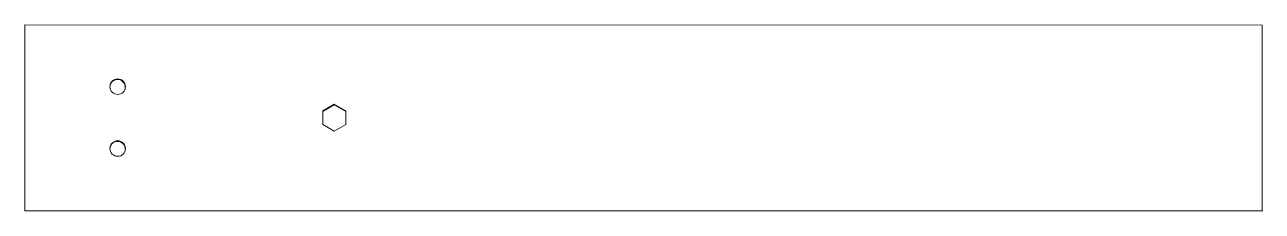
# Model space of a CAD drawing. Header units: inches. Extents: x 0 to 20, y 0 to 3.
import ezdxf

# ---------------------------------------------------------------- set-up
doc = ezdxf.new("R2010")
doc.units = ezdxf.units.IN
doc.header["$MEASUREMENT"] = 0

msp = doc.modelspace()

# ---------------------------------------------------------------- linework, layer by layer
at = {"color": 7, "linetype": 'Continuous', "lineweight": 15}
for p, q in [((0.002, 3.007), (0, 2.998)), ((0.002, 3.007), (0.003, 0.008)), ((20.001, 3.002), (0.002, 3.007)), ((20.002, 0.004), (20.001, 3.002)), ((0, 2.998), (0, 0)), ((5.002, 1.723), (4.815, 1.615)), ((4.999, 1.714), (4.815, 1.608)), ((4.815, 1.615), (4.815, 1.398)), ((4.999, 1.714), (5.002, 1.723)), ((5.187, 1.606), (4.999, 1.714)), ((5.19, 1.615), (5.002, 1.723)), ((5.187, 1.606), (5.19, 1.615)), ((5.187, 1.397), (5.187, 1.606)), ((5.19, 1.398), (5.19, 1.615)), ((4.815, 1.398), (5.002, 1.29)), ((5.002, 1.29), (5.19, 1.398)), ((0.003, 0.008), (0, 0)), ((0, 0), (19.999, -0.004)), ((0.003, 0.008), (20.002, 0.004)), ((20.002, 0.004), (19.999, -0.004))]:
    msp.add_line(p, q, dxfattribs=at)
for centre in [(1.502, 2.007), (1.502, 1.008)]:
    msp.add_circle(centre, 0.125, dxfattribs=at)
for centre in [(1.5, 1.998), (1.5, 0.999)]:
    msp.add_arc(centre, 0.125, 343.7665, 159.6346, dxfattribs=at)

doc.saveas('drawing.dxf')
